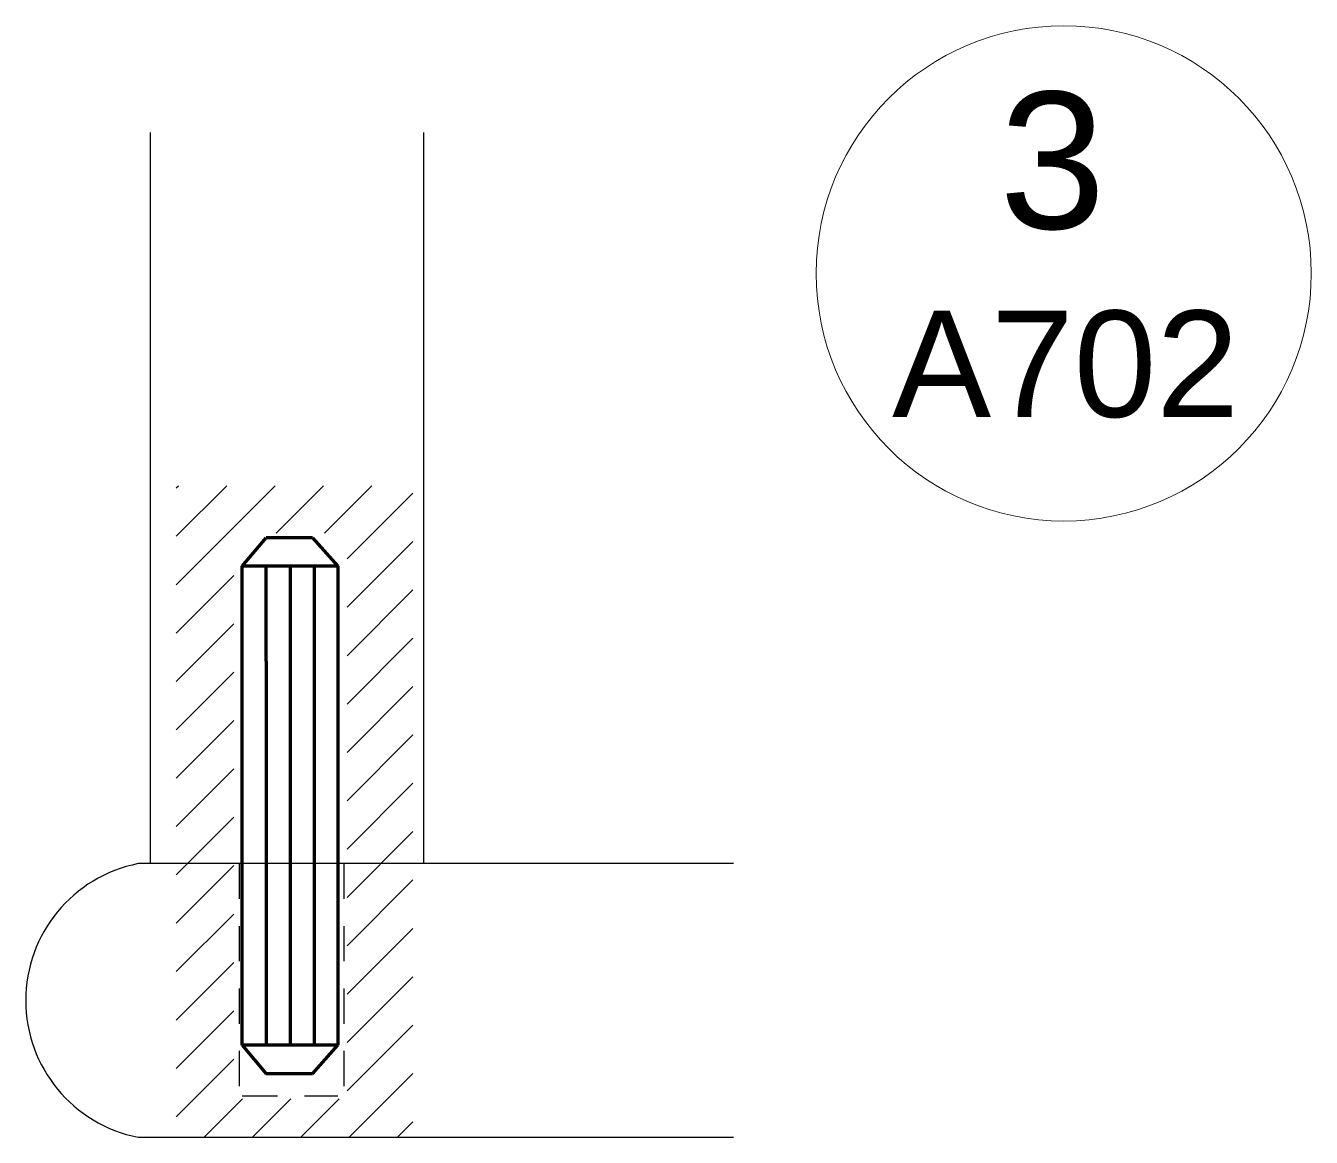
# Model space of a CAD drawing. Header units: centimetres. Extents: x 238 to 3561, y 129 to 1268.
# Drawn here: x 3142.62 to 3152.02, y 282.97 to 291.09 of the extents above; entities that cross this region are included whole.
import ezdxf
from ezdxf.enums import TextEntityAlignment as Align

# ---------------------------------------------------------------- set-up
doc = ezdxf.new("R2010")
doc.units = ezdxf.units.CM
doc.header["$MEASUREMENT"] = 0
doc.layers.add('A-ANNO-SYMB', color=2, linetype='Continuous', lineweight=18)
for name, color, linetype in [('A-FURN', 8, 'Continuous'), ('retini', 245, 'Continuous'), ('viti e cerniere', 3, 'Continuous')]:
    doc.layers.add(name, color=color, linetype=linetype)
doc.styles.get("Standard").update_dxf_attribs({"font": 'Arial.ttf'})

msp = doc.modelspace()

# ---------------------------------------------------------------- hatches: boundary and pattern name
at = {"layer": 'retini'}
h = msp.add_hatch(dxfattribs=at)
h.set_pattern_fill('ANSI31', color=256, scale=2)
h.paths.add_polyline_path([(3144.1416, 287.3863), (3144.9693, 287.3863), (3144.9693, 284.9698), (3145.4509, 284.9698), (3145.4509, 287.7323), (3143.7203, 287.7323), (3143.7203, 284.9698), (3144.1416, 284.9698)])
h.paths.add_polyline_path([(3145.4509, 284.9698), (3144.9693, 284.9698), (3144.9693, 283.2504), (3144.1416, 283.2504), (3144.1416, 284.9698), (3143.7203, 284.9698), (3143.7203, 282.9698), (3145.4509, 282.9698)])

# ---------------------------------------------------------------- linework, layer by layer
at = {"layer": 'A-ANNO-SYMB', "linetype": 'Continuous', "lineweight": 20}
msp.add_circle((3150.2101, 289.2846), 1.8102, dxfattribs=at)
at = {"layer": 'A-FURN'}
for p, q in [((3143.5285, 290.314), (3143.5285, 284.9795)), ((3145.5285, 290.314), (3145.5285, 284.9795)), ((3147.7961, 284.9698), (3143.4414, 284.9698)), ((3143.4414, 282.9698), (3147.7961, 282.9698))]:
    msp.add_line(p, q, dxfattribs=at)
msp.add_arc((3143.6385, 283.9698), 1.0192, 101.1471, 258.8529, dxfattribs=at)
at = {"layer": 'viti e cerniere', "linetype": 'ByBlock', "lineweight": 100}
for p, q in [((3144.2027, 287.1436), (3144.3781, 287.3525)), ((3144.7153, 287.3525), (3144.3781, 287.3525)), ((3144.7153, 287.3525), (3144.9027, 287.1436)), ((3144.2027, 283.6436), (3144.2027, 287.1436)), ((3144.9027, 287.1436), (3144.2027, 287.1436)), ((3144.3777, 286.4505), (3144.3777, 287.1436)), ((3144.5527, 287.1436), (3144.5527, 286.4505)), ((3144.9027, 287.1436), (3144.7277, 287.1436)), ((3144.7277, 287.1436), (3144.7277, 286.6071)), ((3144.9027, 287.1436), (3144.9027, 283.6436)), ((3144.7277, 286.6071), (3144.7277, 283.6436)), ((3144.3777, 286.4505), (3144.3777, 283.6436)), ((3144.5527, 286.4505), (3144.5527, 286.4505)), ((3144.5527, 286.4505), (3144.5527, 283.6436)), ((3144.2027, 283.6436), (3144.3781, 283.4347)), ((3144.9027, 283.6436), (3144.2027, 283.6436)), ((3144.7153, 283.4347), (3144.9027, 283.6436)), ((3144.7153, 283.4347), (3144.3781, 283.4347))]:
    msp.add_line(p, q, dxfattribs=at)
at = {"layer": 'viti e cerniere'}
for p, q in [((3144.1824, 284.7124), (3144.1824, 284.9698)), ((3144.949, 284.7124), (3144.949, 284.9698)), ((3144.1824, 284.2561), (3144.1824, 284.5136)), ((3144.949, 284.2561), (3144.949, 284.5136)), ((3144.1824, 283.7999), (3144.1824, 284.0574)), ((3144.949, 283.7999), (3144.949, 284.0574)), ((3144.1824, 283.3437), (3144.1824, 283.6012)), ((3144.949, 283.3437), (3144.949, 283.6012)), ((3144.4602, 283.2698), (3144.2027, 283.2698)), ((3144.9006, 283.2698), (3144.6589, 283.2698))]:
    msp.add_line(p, q, dxfattribs=at)

# ---------------------------------------------------------------- texts
at = {"layer": 'A-ANNO-SYMB', "linetype": 'Continuous', "lineweight": 20}
for tag, text, height, p in [('3', 'A', 1, (3150.1277, 290.6113)), ('A702', 'A301', 0.77773, (3150.223, 289.0123))]:
    msp.add_attdef(tag, text=text, height=height, dxfattribs=at).set_placement(p, align=Align.TOP_CENTER)

doc.saveas('drawing.dxf')
